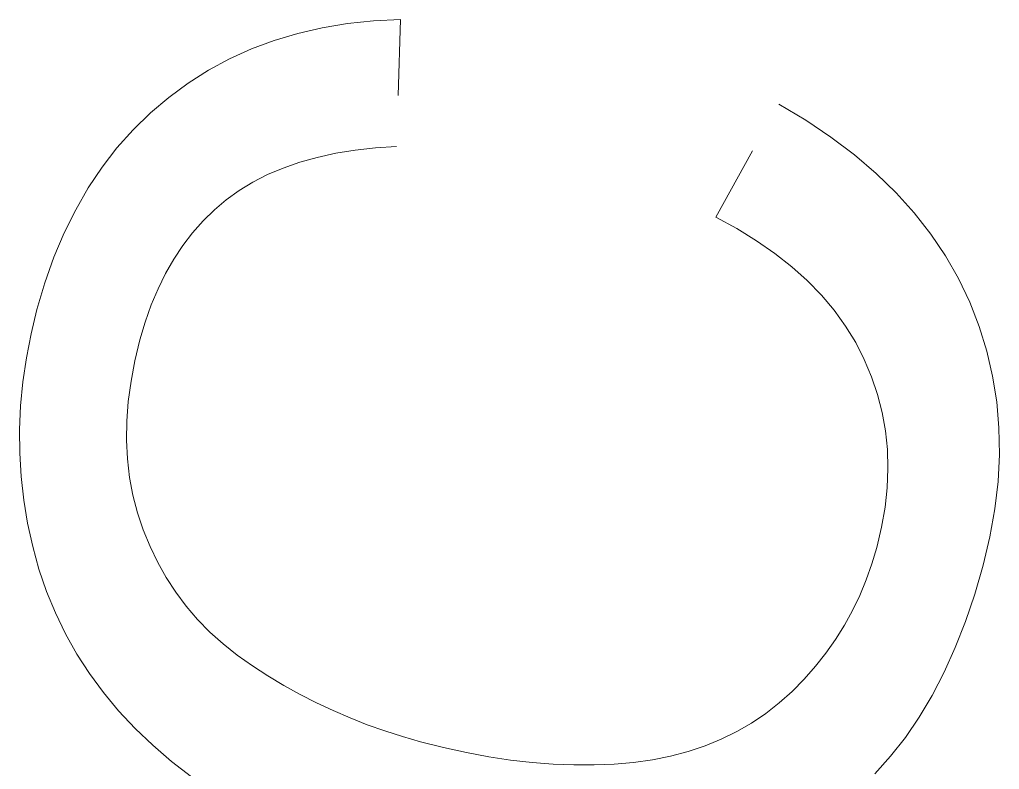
# Model space of a CAD drawing. Extents: x 23 to 587, y 4 to 413.
# Drawn here: x 227.373 to 228.666, y 316.824 to 317.813 of the extents above; entities that cross this region are included whole.
import ezdxf

# ---------------------------------------------------------------- set-up
doc = ezdxf.new("R2010")
doc.units = 0
doc.linetypes.add('DASHED', pattern=[15, 12, -3])
doc.layers.get('0').update_dxf_attribs({"lineweight": 13})

# ---------------------------------------------------------------- blocks, each defined once
blk = doc.blocks.new('BLOCK398')
at = {"color": 7, "linetype": 'DASHED', "lineweight": 13, "ltscale": 0.001688}
blk.add_line((245.1133, -83.1649), (245.1799, -83.1539), dxfattribs=at)
at = {"color": 7, "linetype": 'DASHED', "lineweight": 13, "ltscale": 0.00173}
blk.add_line((245.1799, -83.1539), (245.2487, -83.1467), dxfattribs=at)
at = {"color": 7, "linetype": 'DASHED', "lineweight": 13, "ltscale": 0.001776}
blk.add_line((245.2487, -83.1467), (245.3197, -83.1433), dxfattribs=at)
at = {"color": 7, "linetype": 'DASHED', "lineweight": 13, "ltscale": 0.008366}
blk.add_line((245.3197, -83.1433), (245.3095, -83.4777), dxfattribs=at)
at = {"color": 7, "linetype": 'DASHED', "lineweight": 13, "ltscale": 0.001623}
blk.add_line((244.9867, -83.1984), (245.0489, -83.1797), dxfattribs=at)
at = {"color": 7, "linetype": 'DASHED', "lineweight": 13, "ltscale": 0.001652}
blk.add_line((245.0489, -83.1797), (245.1133, -83.1649), dxfattribs=at)
at = {"color": 7, "linetype": 'DASHED', "lineweight": 13, "ltscale": 0.001602}
blk.add_line((244.9267, -83.2208), (244.9867, -83.1984), dxfattribs=at)
at = {"color": 7, "linetype": 'DASHED', "lineweight": 13, "ltscale": 0.001587}
blk.add_line((244.8689, -83.247), (244.9267, -83.2208), dxfattribs=at)
at = {"color": 7, "linetype": 'DASHED', "lineweight": 13, "ltscale": 0.00158}
for p, q in [((244.8133, -83.277), (244.8689, -83.247)), ((246.6515, -85.0368), (246.6126, -85.0867))]:
    blk.add_line(p, q, dxfattribs=at)
at = {"color": 7, "linetype": 'DASHED', "lineweight": 13, "ltscale": 0.001581}
blk.add_line((244.7598, -83.3109), (244.8133, -83.277), dxfattribs=at)
at = {"color": 7, "linetype": 'DASHED', "lineweight": 13, "ltscale": 0.001589}
for p, q in [((244.7086, -83.3485), (244.7598, -83.3109)), ((244.6196, -85.0129), (244.5762, -84.9665))]:
    blk.add_line(p, q, dxfattribs=at)
at = {"color": 7, "linetype": 'DASHED', "lineweight": 13, "ltscale": 0.001592}
blk.add_line((244.66, -83.3897), (244.7086, -83.3485), dxfattribs=at)
at = {"color": 7, "linetype": 'DASHED', "lineweight": 13, "ltscale": 0.008531}
blk.add_line((246.1511, -83.6644), (246.3174, -83.3665), dxfattribs=at)
at = {"color": 7, "linetype": 'DASHED', "lineweight": 13, "ltscale": 0.002067}
blk.add_line((246.3174, -83.3665), (246.3885, -83.4088), dxfattribs=at)
at = {"color": 7, "linetype": 'DASHED', "lineweight": 13, "ltscale": 0.001591}
blk.add_line((244.6145, -83.4341), (244.66, -83.3897), dxfattribs=at)
at = {"color": 7, "linetype": 'DASHED', "lineweight": 13, "ltscale": 0.002}
blk.add_line((246.3885, -83.4088), (246.4549, -83.4533), dxfattribs=at)
at = {"color": 7, "linetype": 'DASHED', "lineweight": 13, "ltscale": 0.001598}
blk.add_line((244.572, -83.4819), (244.6145, -83.4341), dxfattribs=at)
at = {"color": 7, "linetype": 'DASHED', "lineweight": 13, "ltscale": 0.001938}
blk.add_line((246.4549, -83.4533), (246.5168, -83.5), dxfattribs=at)
at = {"color": 7, "linetype": 'DASHED', "lineweight": 13, "ltscale": 0.001612}
blk.add_line((244.5326, -83.533), (244.572, -83.4819), dxfattribs=at)
at = {"color": 7, "linetype": 'DASHED', "lineweight": 13, "ltscale": 0.001244}
blk.add_line((245.149, -83.496), (245.1004, -83.5067), dxfattribs=at)
at = {"color": 7, "linetype": 'DASHED', "lineweight": 13, "ltscale": 0.001293}
blk.add_line((245.2, -83.4877), (245.149, -83.496), dxfattribs=at)
at = {"color": 7, "linetype": 'DASHED', "lineweight": 13, "ltscale": 0.001347}
blk.add_line((245.2536, -83.4816), (245.2, -83.4877), dxfattribs=at)
at = {"color": 7, "linetype": 'DASHED', "lineweight": 13, "ltscale": 0.001403}
blk.add_line((245.3095, -83.4777), (245.2536, -83.4816), dxfattribs=at)
at = {"color": 7, "linetype": 'DASHED', "lineweight": 13, "ltscale": 0.001157}
for p, q in [((245.0542, -83.5197), (245.0105, -83.5349)), ((244.6802, -83.8534), (244.6623, -83.8961))]:
    blk.add_line(p, q, dxfattribs=at)
at = {"color": 7, "linetype": 'DASHED', "lineweight": 13, "ltscale": 0.001198}
blk.add_line((245.1004, -83.5067), (245.0542, -83.5197), dxfattribs=at)
at = {"color": 7, "linetype": 'DASHED', "lineweight": 13, "ltscale": 0.001883}
blk.add_line((246.5168, -83.5), (246.5741, -83.5489), dxfattribs=at)
at = {"color": 7, "linetype": 'DASHED', "lineweight": 13, "ltscale": 0.001635}
blk.add_line((244.4963, -83.5873), (244.5326, -83.533), dxfattribs=at)
at = {"color": 7, "linetype": 'DASHED', "lineweight": 13, "ltscale": 0.00112}
blk.add_line((245.0105, -83.5349), (244.9693, -83.5524), dxfattribs=at)
at = {"color": 7, "linetype": 'DASHED', "lineweight": 13, "ltscale": 0.001062}
blk.add_line((244.9306, -83.5722), (244.8943, -83.5943), dxfattribs=at)
at = {"color": 7, "linetype": 'DASHED', "lineweight": 13, "ltscale": 0.001088}
blk.add_line((244.9693, -83.5524), (244.9306, -83.5722), dxfattribs=at)
at = {"color": 7, "linetype": 'DASHED', "lineweight": 13, "ltscale": 0.001835}
blk.add_line((246.5741, -83.5489), (246.6267, -83.6001), dxfattribs=at)
at = {"color": 7, "linetype": 'DASHED', "lineweight": 13, "ltscale": 0.001663}
blk.add_line((244.4631, -83.645), (244.4963, -83.5873), dxfattribs=at)
at = {"color": 7, "linetype": 'DASHED', "lineweight": 13, "ltscale": 0.001042}
blk.add_line((244.8943, -83.5943), (244.8604, -83.6187), dxfattribs=at)
at = {"color": 7, "linetype": 'DASHED', "lineweight": 13, "ltscale": 0.001795}
blk.add_line((246.6267, -83.6001), (246.6747, -83.6534), dxfattribs=at)
at = {"color": 7, "linetype": 'DASHED', "lineweight": 13, "ltscale": 0.001034}
blk.add_line((244.8604, -83.6187), (244.8288, -83.6453), dxfattribs=at)
at = {"color": 7, "linetype": 'DASHED', "lineweight": 13, "ltscale": 0.0017}
blk.add_line((244.4329, -83.7059), (244.4631, -83.645), dxfattribs=at)
at = {"color": 7, "linetype": 'DASHED', "lineweight": 13, "ltscale": 0.001036}
blk.add_line((244.8288, -83.6453), (244.7991, -83.6743), dxfattribs=at)
at = {"color": 7, "linetype": 'DASHED', "lineweight": 13, "ltscale": 0.001044}
blk.add_line((244.7991, -83.6743), (244.7714, -83.7055), dxfattribs=at)
at = {"color": 7, "linetype": 'DASHED', "lineweight": 13, "ltscale": 0.001583}
blk.add_line((246.2067, -83.6947), (246.1511, -83.6644), dxfattribs=at)
at = {"color": 7, "linetype": 'DASHED', "lineweight": 13, "ltscale": 0.001763}
blk.add_line((246.6747, -83.6534), (246.7182, -83.709), dxfattribs=at)
at = {"color": 7, "linetype": 'DASHED', "lineweight": 13, "ltscale": 0.001524}
blk.add_line((246.2586, -83.7266), (246.2067, -83.6947), dxfattribs=at)
at = {"color": 7, "linetype": 'DASHED', "lineweight": 13, "ltscale": 0.001743}
blk.add_line((244.4058, -83.7702), (244.4329, -83.7059), dxfattribs=at)
at = {"color": 7, "linetype": 'DASHED', "lineweight": 13, "ltscale": 0.001056}
blk.add_line((244.7714, -83.7055), (244.7457, -83.7391), dxfattribs=at)
at = {"color": 7, "linetype": 'DASHED', "lineweight": 13, "ltscale": 0.00147}
blk.add_line((246.3069, -83.7601), (246.2586, -83.7266), dxfattribs=at)
at = {"color": 7, "linetype": 'DASHED', "lineweight": 13, "ltscale": 0.00174}
blk.add_line((246.7182, -83.709), (246.757, -83.7667), dxfattribs=at)
at = {"color": 7, "linetype": 'DASHED', "lineweight": 13, "ltscale": 0.001075}
blk.add_line((244.7457, -83.7391), (244.7219, -83.7749), dxfattribs=at)
at = {"color": 7, "linetype": 'DASHED', "lineweight": 13, "ltscale": 0.001793}
blk.add_line((244.3818, -83.8377), (244.4058, -83.7702), dxfattribs=at)
at = {"color": 7, "linetype": 'DASHED', "lineweight": 13, "ltscale": 0.001098}
blk.add_line((244.7219, -83.7749), (244.7001, -83.813), dxfattribs=at)
at = {"color": 7, "linetype": 'DASHED', "lineweight": 13, "ltscale": 0.001421}
blk.add_line((246.3516, -83.7952), (246.3069, -83.7601), dxfattribs=at)
at = {"color": 7, "linetype": 'DASHED', "lineweight": 13, "ltscale": 0.001727}
blk.add_line((246.757, -83.7667), (246.7913, -83.8267), dxfattribs=at)
at = {"color": 7, "linetype": 'DASHED', "lineweight": 13, "ltscale": 0.001376}
blk.add_line((246.3926, -83.832), (246.3516, -83.7952), dxfattribs=at)
at = {"color": 7, "linetype": 'DASHED', "lineweight": 13, "ltscale": 0.001126}
blk.add_line((244.7001, -83.813), (244.6802, -83.8534), dxfattribs=at)
at = {"color": 7, "linetype": 'DASHED', "lineweight": 13, "ltscale": 0.001338}
blk.add_line((246.43, -83.8703), (246.3926, -83.832), dxfattribs=at)
at = {"color": 7, "linetype": 'DASHED', "lineweight": 13, "ltscale": 0.001722}
blk.add_line((246.7913, -83.8267), (246.821, -83.8889), dxfattribs=at)
at = {"color": 7, "linetype": 'DASHED', "lineweight": 13, "ltscale": 0.001846}
blk.add_line((244.3608, -83.9085), (244.3818, -83.8377), dxfattribs=at)
at = {"color": 7, "linetype": 'DASHED', "lineweight": 13, "ltscale": 0.001307}
blk.add_line((246.4638, -83.9102), (246.43, -83.8703), dxfattribs=at)
at = {"color": 7, "linetype": 'DASHED', "lineweight": 13, "ltscale": 0.001641}
blk.add_line((244.3453, -83.9723), (244.3608, -83.9085), dxfattribs=at)
at = {"color": 7, "linetype": 'DASHED', "lineweight": 13, "ltscale": 0.001193}
for p, q in [((244.6623, -83.8961), (244.6464, -83.9411)), ((244.6142, -84.3982), (244.6261, -84.4444)), ((244.8521, -84.7903), (244.8894, -84.8201))]:
    blk.add_line(p, q, dxfattribs=at)
at = {"color": 7, "linetype": 'DASHED', "lineweight": 13, "ltscale": 0.001282}
blk.add_line((246.4939, -83.9517), (246.4638, -83.9102), dxfattribs=at)
at = {"color": 7, "linetype": 'DASHED', "lineweight": 13, "ltscale": 0.001715}
blk.add_line((246.821, -83.8889), (246.8459, -83.9528), dxfattribs=at)
at = {"color": 7, "linetype": 'DASHED', "lineweight": 13, "ltscale": 0.001233}
for p, q in [((244.6464, -83.9411), (244.6325, -83.9884)), ((246.578, -84.1323), (246.5624, -84.0855)), ((245.325, -85.0347), (245.3725, -85.0482))]:
    blk.add_line(p, q, dxfattribs=at)
at = {"color": 7, "linetype": 'DASHED', "lineweight": 13, "ltscale": 0.001265}
blk.add_line((246.5203, -83.9948), (246.4939, -83.9517), dxfattribs=at)
at = {"color": 7, "linetype": 'DASHED', "lineweight": 13, "ltscale": 0.001705}
blk.add_line((246.8459, -83.9528), (246.8661, -84.0179), dxfattribs=at)
at = {"color": 7, "linetype": 'DASHED', "lineweight": 13, "ltscale": 0.001617}
blk.add_line((244.333, -84.0358), (244.3453, -83.9723), dxfattribs=at)
at = {"color": 7, "linetype": 'DASHED', "lineweight": 13, "ltscale": 0.001418}
blk.add_line((244.6325, -83.9884), (244.6191, -84.0435), dxfattribs=at)
at = {"color": 7, "linetype": 'DASHED', "lineweight": 13, "ltscale": 0.001255}
blk.add_line((246.5431, -84.0396), (246.5203, -83.9948), dxfattribs=at)
at = {"color": 7, "linetype": 'DASHED', "lineweight": 13, "ltscale": 0.001596}
blk.add_line((244.3238, -84.099), (244.333, -84.0358), dxfattribs=at)
at = {"color": 7, "linetype": 'DASHED', "lineweight": 13, "ltscale": 0.001245}
blk.add_line((246.5624, -84.0855), (246.5431, -84.0396), dxfattribs=at)
at = {"color": 7, "linetype": 'DASHED', "lineweight": 13, "ltscale": 0.001703}
blk.add_line((246.8661, -84.0179), (246.8816, -84.0843), dxfattribs=at)
at = {"color": 7, "linetype": 'DASHED', "lineweight": 13, "ltscale": 0.001373}
blk.add_line((244.6191, -84.0435), (244.609, -84.0975), dxfattribs=at)
at = {"color": 7, "linetype": 'DASHED', "lineweight": 13, "ltscale": 0.00171}
blk.add_line((246.8816, -84.0843), (246.8923, -84.1518), dxfattribs=at)
at = {"color": 7, "linetype": 'DASHED', "lineweight": 13, "ltscale": 0.001579}
blk.add_line((244.3179, -84.1619), (244.3238, -84.099), dxfattribs=at)
at = {"color": 7, "linetype": 'DASHED', "lineweight": 13, "ltscale": 0.001334}
blk.add_line((244.609, -84.0975), (244.6019, -84.1504), dxfattribs=at)
at = {"color": 7, "linetype": 'DASHED', "lineweight": 13, "ltscale": 0.001227}
for p, q in [((246.5902, -84.1798), (246.578, -84.1323)), ((245.2783, -85.0197), (245.325, -85.0347))]:
    blk.add_line(p, q, dxfattribs=at)
at = {"color": 7, "linetype": 'DASHED', "lineweight": 13, "ltscale": 0.001567}
blk.add_line((244.3152, -84.2245), (244.3179, -84.1619), dxfattribs=at)
at = {"color": 7, "linetype": 'DASHED', "lineweight": 13, "ltscale": 0.001298}
blk.add_line((244.6019, -84.1504), (244.5981, -84.2022), dxfattribs=at)
at = {"color": 7, "linetype": 'DASHED', "lineweight": 13, "ltscale": 0.001725}
blk.add_line((246.8923, -84.1518), (246.8983, -84.2206), dxfattribs=at)
at = {"color": 7, "linetype": 'DASHED', "lineweight": 13, "ltscale": 0.001229}
blk.add_line((246.5988, -84.2282), (246.5902, -84.1798), dxfattribs=at)
at = {"color": 7, "linetype": 'DASHED', "lineweight": 13, "ltscale": 0.001266}
blk.add_line((244.5981, -84.2022), (244.5974, -84.2528), dxfattribs=at)
at = {"color": 7, "linetype": 'DASHED', "lineweight": 13, "ltscale": 0.00175}
blk.add_line((246.8983, -84.2206), (246.8995, -84.2905), dxfattribs=at)
at = {"color": 7, "linetype": 'DASHED', "lineweight": 13, "ltscale": 0.001558}
blk.add_line((244.3157, -84.2868), (244.3152, -84.2245), dxfattribs=at)
at = {"color": 7, "linetype": 'DASHED', "lineweight": 13, "ltscale": 0.001236}
blk.add_line((246.6039, -84.2774), (246.5988, -84.2282), dxfattribs=at)
at = {"color": 7, "linetype": 'DASHED', "lineweight": 13, "ltscale": 0.001241}
blk.add_line((244.5974, -84.2528), (244.5998, -84.3024), dxfattribs=at)
at = {"color": 7, "linetype": 'DASHED', "lineweight": 13, "ltscale": 0.001553}
for p, q in [((244.3194, -84.3488), (244.3157, -84.2868)), ((244.3263, -84.4106), (244.3194, -84.3488))]:
    blk.add_line(p, q, dxfattribs=at)
at = {"color": 7, "linetype": 'DASHED', "lineweight": 13, "ltscale": 0.001251}
blk.add_line((246.6054, -84.3274), (246.6039, -84.2774), dxfattribs=at)
at = {"color": 7, "linetype": 'DASHED', "lineweight": 13, "ltscale": 0.001782}
blk.add_line((246.8995, -84.2905), (246.8959, -84.3617), dxfattribs=at)
at = {"color": 7, "linetype": 'DASHED', "lineweight": 13, "ltscale": 0.001219}
for p, q in [((244.5998, -84.3024), (244.6054, -84.3508)), ((245.1869, -84.9855), (245.2322, -85.0033))]:
    blk.add_line(p, q, dxfattribs=at)
at = {"color": 7, "linetype": 'DASHED', "lineweight": 13, "ltscale": 0.001272}
blk.add_line((246.6034, -84.3782), (246.6054, -84.3274), dxfattribs=at)
at = {"color": 7, "linetype": 'DASHED', "lineweight": 13, "ltscale": 0.001204}
blk.add_line((244.6054, -84.3508), (244.6142, -84.3982), dxfattribs=at)
at = {"color": 7, "linetype": 'DASHED', "lineweight": 13, "ltscale": 0.001822}
blk.add_line((246.8959, -84.3617), (246.8876, -84.4341), dxfattribs=at)
at = {"color": 7, "linetype": 'DASHED', "lineweight": 13, "ltscale": 0.001299}
blk.add_line((246.5979, -84.4299), (246.6034, -84.3782), dxfattribs=at)
at = {"color": 7, "linetype": 'DASHED', "lineweight": 13, "ltscale": 0.001557}
blk.add_line((244.3364, -84.472), (244.3263, -84.4106), dxfattribs=at)
at = {"color": 7, "linetype": 'DASHED', "lineweight": 13, "ltscale": 0.001189}
blk.add_line((244.6261, -84.4444), (244.6412, -84.4895), dxfattribs=at)
at = {"color": 7, "linetype": 'DASHED', "lineweight": 13, "ltscale": 0.001331}
blk.add_line((246.5888, -84.4824), (246.5979, -84.4299), dxfattribs=at)
at = {"color": 7, "linetype": 'DASHED', "lineweight": 13, "ltscale": 0.001869}
blk.add_line((246.8876, -84.4341), (246.8745, -84.5078), dxfattribs=at)
at = {"color": 7, "linetype": 'DASHED', "lineweight": 13, "ltscale": 0.001565}
blk.add_line((244.3497, -84.5332), (244.3364, -84.472), dxfattribs=at)
at = {"color": 7, "linetype": 'DASHED', "lineweight": 13, "ltscale": 0.00118}
blk.add_line((244.6412, -84.4895), (244.6591, -84.5332), dxfattribs=at)
at = {"color": 7, "linetype": 'DASHED', "lineweight": 13, "ltscale": 0.001369}
blk.add_line((246.5762, -84.5357), (246.5888, -84.4824), dxfattribs=at)
at = {"color": 7, "linetype": 'DASHED', "lineweight": 13, "ltscale": 0.001923}
blk.add_line((246.8745, -84.5078), (246.8567, -84.5826), dxfattribs=at)
at = {"color": 7, "linetype": 'DASHED', "lineweight": 13, "ltscale": 0.00156}
blk.add_line((244.3663, -84.5933), (244.3497, -84.5332), dxfattribs=at)
at = {"color": 7, "linetype": 'DASHED', "lineweight": 13, "ltscale": 0.001165}
blk.add_line((244.6591, -84.5332), (244.6794, -84.5751), dxfattribs=at)
at = {"color": 7, "linetype": 'DASHED', "lineweight": 13, "ltscale": 0.001135}
blk.add_line((246.5633, -84.5792), (246.5762, -84.5357), dxfattribs=at)
at = {"color": 7, "linetype": 'DASHED', "lineweight": 13, "ltscale": 0.001155}
blk.add_line((244.6794, -84.5751), (244.7021, -84.6153), dxfattribs=at)
at = {"color": 7, "linetype": 'DASHED', "lineweight": 13, "ltscale": 0.001122}
for p, q in [((246.5483, -84.6215), (246.5633, -84.5792)), ((246.3844, -84.883), (246.4142, -84.8493))]:
    blk.add_line(p, q, dxfattribs=at)
at = {"color": 7, "linetype": 'DASHED', "lineweight": 13, "ltscale": 0.001544}
blk.add_line((244.3862, -84.6518), (244.3663, -84.5933), dxfattribs=at)
at = {"color": 7, "linetype": 'DASHED', "lineweight": 13, "ltscale": 0.001983}
blk.add_line((246.8567, -84.5826), (246.8345, -84.6588), dxfattribs=at)
at = {"color": 7, "linetype": 'DASHED', "lineweight": 13, "ltscale": 0.001149}
blk.add_line((244.7021, -84.6153), (244.7273, -84.6538), dxfattribs=at)
at = {"color": 7, "linetype": 'DASHED', "lineweight": 13, "ltscale": 0.001111}
blk.add_line((246.5312, -84.6626), (246.5483, -84.6215), dxfattribs=at)
at = {"color": 7, "linetype": 'DASHED', "lineweight": 13, "ltscale": 0.001533}
blk.add_line((244.4095, -84.7085), (244.3862, -84.6518), dxfattribs=at)
at = {"color": 7, "linetype": 'DASHED', "lineweight": 13, "ltscale": 0.001148}
blk.add_line((244.7273, -84.6538), (244.7549, -84.6905), dxfattribs=at)
at = {"color": 7, "linetype": 'DASHED', "lineweight": 13, "ltscale": 0.001912}
blk.add_line((246.8345, -84.6588), (246.81, -84.7312), dxfattribs=at)
at = {"color": 7, "linetype": 'DASHED', "lineweight": 13, "ltscale": 0.001106}
for p, q in [((246.512, -84.7024), (246.5312, -84.6626)), ((246.4418, -84.8144), (246.4673, -84.7783))]:
    blk.add_line(p, q, dxfattribs=at)
at = {"color": 7, "linetype": 'DASHED', "lineweight": 13, "ltscale": 0.001529}
for p, q in [((244.4361, -84.7635), (244.4095, -84.7085)), ((244.4661, -84.8168), (244.4361, -84.7635))]:
    blk.add_line(p, q, dxfattribs=at)
at = {"color": 7, "linetype": 'DASHED', "lineweight": 13, "ltscale": 0.001153}
blk.add_line((244.7549, -84.6905), (244.7848, -84.7255), dxfattribs=at)
at = {"color": 7, "linetype": 'DASHED', "lineweight": 13, "ltscale": 0.001102}
blk.add_line((246.4907, -84.741), (246.512, -84.7024), dxfattribs=at)
at = {"color": 7, "linetype": 'DASHED', "lineweight": 13, "ltscale": 0.001161}
blk.add_line((244.7848, -84.7255), (244.8173, -84.7588), dxfattribs=at)
at = {"color": 7, "linetype": 'DASHED', "lineweight": 13, "ltscale": 0.001843}
blk.add_line((246.81, -84.7312), (246.7831, -84.7999), dxfattribs=at)
at = {"color": 7, "linetype": 'DASHED', "lineweight": 13, "ltscale": 0.001175}
blk.add_line((244.8173, -84.7588), (244.8521, -84.7903), dxfattribs=at)
at = {"color": 7, "linetype": 'DASHED', "lineweight": 13, "ltscale": 0.001101}
blk.add_line((246.4673, -84.7783), (246.4907, -84.741), dxfattribs=at)
at = {"color": 7, "linetype": 'DASHED', "lineweight": 13, "ltscale": 0.001112}
blk.add_line((246.4142, -84.8493), (246.4418, -84.8144), dxfattribs=at)
at = {"color": 7, "linetype": 'DASHED', "lineweight": 13, "ltscale": 0.00178}
blk.add_line((246.7831, -84.7999), (246.7538, -84.8648), dxfattribs=at)
at = {"color": 7, "linetype": 'DASHED', "lineweight": 13, "ltscale": 0.001536}
blk.add_line((244.4995, -84.8684), (244.4661, -84.8168), dxfattribs=at)
at = {"color": 7, "linetype": 'DASHED', "lineweight": 13, "ltscale": 0.001216}
for p, q in [((244.8894, -84.8201), (244.9291, -84.8482)), ((245.0549, -84.9233), (245.0982, -84.9455)), ((245.0982, -84.9455), (245.1422, -84.9662))]:
    blk.add_line(p, q, dxfattribs=at)
at = {"color": 7, "linetype": 'DASHED', "lineweight": 13, "ltscale": 0.001226}
for p, q in [((244.9291, -84.8482), (244.9703, -84.8747)), ((245.9842, -85.0956), (246.0323, -85.086))]:
    blk.add_line(p, q, dxfattribs=at)
at = {"color": 7, "linetype": 'DASHED', "lineweight": 13, "ltscale": 0.001721}
blk.add_line((246.7538, -84.8648), (246.7221, -84.9259), dxfattribs=at)
at = {"color": 7, "linetype": 'DASHED', "lineweight": 13, "ltscale": 0.001548}
blk.add_line((244.5362, -84.9183), (244.4995, -84.8684), dxfattribs=at)
at = {"color": 7, "linetype": 'DASHED', "lineweight": 13, "ltscale": 0.001221}
blk.add_line((244.9703, -84.8747), (245.0123, -84.8997), dxfattribs=at)
at = {"color": 7, "linetype": 'DASHED', "lineweight": 13, "ltscale": 0.001136}
blk.add_line((246.3526, -84.9154), (246.3844, -84.883), dxfattribs=at)
at = {"color": 7, "linetype": 'DASHED', "lineweight": 13, "ltscale": 0.001566}
blk.add_line((244.5762, -84.9665), (244.5362, -84.9183), dxfattribs=at)
at = {"color": 7, "linetype": 'DASHED', "lineweight": 13, "ltscale": 0.001218}
blk.add_line((245.0123, -84.8997), (245.0549, -84.9233), dxfattribs=at)
at = {"color": 7, "linetype": 'DASHED', "lineweight": 13, "ltscale": 0.001138}
blk.add_line((246.3188, -84.9459), (246.3526, -84.9154), dxfattribs=at)
at = {"color": 7, "linetype": 'DASHED', "lineweight": 13, "ltscale": 0.001669}
blk.add_line((246.7221, -84.9259), (246.688, -84.9832), dxfattribs=at)
at = {"color": 7, "linetype": 'DASHED', "lineweight": 13, "ltscale": 0.001217}
blk.add_line((245.1422, -84.9662), (245.1869, -84.9855), dxfattribs=at)
at = {"color": 7, "linetype": 'DASHED', "lineweight": 13, "ltscale": 0.001129}
blk.add_line((246.2833, -84.9737), (246.3188, -84.9459), dxfattribs=at)
at = {"color": 7, "linetype": 'DASHED', "lineweight": 13, "ltscale": 0.001128}
blk.add_line((246.2459, -84.999), (246.2833, -84.9737), dxfattribs=at)
at = {"color": 7, "linetype": 'DASHED', "lineweight": 13, "ltscale": 0.001621}
blk.add_line((246.688, -84.9832), (246.6515, -85.0368), dxfattribs=at)
at = {"color": 7, "linetype": 'DASHED', "lineweight": 13, "ltscale": 0.001618}
blk.add_line((244.6664, -85.0577), (244.6196, -85.0129), dxfattribs=at)
at = {"color": 7, "linetype": 'DASHED', "lineweight": 13, "ltscale": 0.001222}
blk.add_line((245.2322, -85.0033), (245.2783, -85.0197), dxfattribs=at)
at = {"color": 7, "linetype": 'DASHED', "lineweight": 13, "ltscale": 0.001139}
blk.add_line((246.1658, -85.0417), (246.2068, -85.0216), dxfattribs=at)
at = {"color": 7, "linetype": 'DASHED', "lineweight": 13, "ltscale": 0.00113}
blk.add_line((246.2068, -85.0216), (246.2459, -84.999), dxfattribs=at)
at = {"color": 7, "linetype": 'DASHED', "lineweight": 13, "ltscale": 0.001154}
blk.add_line((246.1231, -85.0591), (246.1658, -85.0417), dxfattribs=at)
at = {"color": 7, "linetype": 'DASHED', "lineweight": 13, "ltscale": 0.00164}
blk.add_line((244.7162, -85.1004), (244.6664, -85.0577), dxfattribs=at)
at = {"color": 7, "linetype": 'DASHED', "lineweight": 13, "ltscale": 0.001574}
blk.add_line((245.3725, -85.0482), (245.4335, -85.0636), dxfattribs=at)
at = {"color": 7, "linetype": 'DASHED', "lineweight": 13, "ltscale": 0.001535}
blk.add_line((245.4335, -85.0636), (245.4935, -85.0768), dxfattribs=at)
at = {"color": 7, "linetype": 'DASHED', "lineweight": 13, "ltscale": 0.001172}
blk.add_line((246.0786, -85.0739), (246.1231, -85.0591), dxfattribs=at)
at = {"color": 7, "linetype": 'DASHED', "lineweight": 13, "ltscale": 0.001498}
blk.add_line((245.4935, -85.0768), (245.5524, -85.0878), dxfattribs=at)
at = {"color": 7, "linetype": 'DASHED', "lineweight": 13, "ltscale": 0.001462}
blk.add_line((245.5524, -85.0878), (245.6102, -85.0965), dxfattribs=at)
at = {"color": 7, "linetype": 'DASHED', "lineweight": 13, "ltscale": 0.001428}
blk.add_line((245.6102, -85.0965), (245.667, -85.1031), dxfattribs=at)
at = {"color": 7, "linetype": 'DASHED', "lineweight": 13, "ltscale": 0.001259}
blk.add_line((245.9343, -85.1026), (245.9842, -85.0956), dxfattribs=at)
at = {"color": 7, "linetype": 'DASHED', "lineweight": 13, "ltscale": 0.001197}
blk.add_line((246.0323, -85.086), (246.0786, -85.0739), dxfattribs=at)
at = {"color": 7, "linetype": 'DASHED', "lineweight": 13, "ltscale": 0.001547}
blk.add_line((246.6126, -85.0867), (246.5712, -85.1327), dxfattribs=at)
at = {"color": 7, "linetype": 'DASHED', "lineweight": 13, "ltscale": 0.001655}
blk.add_line((244.7687, -85.1407), (244.7162, -85.1004), dxfattribs=at)
at = {"color": 7, "linetype": 'DASHED', "lineweight": 13, "ltscale": 0.001395}
blk.add_line((245.667, -85.1031), (245.7226, -85.1074), dxfattribs=at)
at = {"color": 7, "linetype": 'DASHED', "lineweight": 13, "ltscale": 0.001365}
blk.add_line((245.7226, -85.1074), (245.7772, -85.1095), dxfattribs=at)
at = {"color": 7, "linetype": 'DASHED', "lineweight": 13, "ltscale": 0.001337}
blk.add_line((245.7772, -85.1095), (245.8306, -85.1094), dxfattribs=at)
at = {"color": 7, "linetype": 'DASHED', "lineweight": 13, "ltscale": 0.001311}
blk.add_line((245.8306, -85.1094), (245.883, -85.1071), dxfattribs=at)
at = {"color": 7, "linetype": 'DASHED', "lineweight": 13, "ltscale": 0.001288}
blk.add_line((245.883, -85.1071), (245.9343, -85.1026), dxfattribs=at)

msp = doc.modelspace()

# ---------------------------------------------------------------- block references
at = {"lineweight": 0, "xscale": 0.5, "yscale": 0.5, "zscale": 0.5}
msp.add_blockref('BLOCK398', (105.2159, 359.385), dxfattribs=at)

doc.saveas('drawing.dxf')
